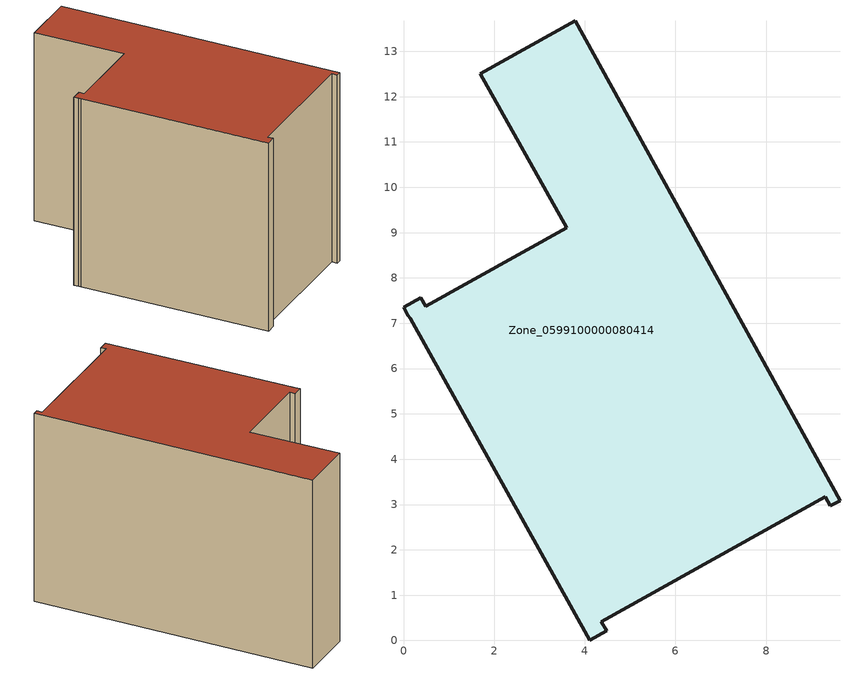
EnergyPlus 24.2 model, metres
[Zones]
Zone_0599100000080414
 floor ground (C_G): 3.79,13.68 9.63,3.09 9.42,2.97 9.31,3.17 4.36,0.41 4.48,0.21 4.11,0 0.15,7.11 0.1,7.17 0,7.35 0.38,7.56 0.49,7.37 3.6,9.11 1.69,12.51 z0
 wall outside (C_F): 9.63,3.09 3.79,13.68 1.69,12.51 3.6,9.11 0.49,7.37 0.38,7.56 0,7.35 0.1,7.17 0.15,7.11 4.11,0 4.48,0.21 4.36,0.41 9.31,3.17 9.42,2.97 9.63,3.09 z0:8.35
 roof outside (C_R): 0.15,7.11 4.11,0 4.48,0.21 4.36,0.41 9.31,3.17 9.42,2.97 9.63,3.09 3.79,13.68 1.69,12.51 3.6,9.11 0.49,7.37 0.38,7.56 0,7.35 0.1,7.17 z8.35
[BUILDING]
Pand.0599100000080414: North Axis=0; Terrain=City; Loads Convergence Tolerance Value=0.04; Temperature Convergence Tolerance Value=0.4; Solar Distribution=FullExterior; Maximum Number of Warmup Days=25; Minimum Number of Warmup Days=1
[Site:Location]
Rotterdam.The.Hague.AP_ZH_NLD Design_Conditions: Latitude=51.96; Longitude=4.45; Time Zone=1; Elevation=-4.5
[SITE:GROUNDTEMPERATURE:BUILDINGSURFACE]
18, 18, 18, 18, 18, 18, 18, 18, 18, 18, 18, 18
[MATERIAL] Thermal Absorptance=0.9; Solar Absorptance=0.7; Visible Absorptance=0.7
Name | Roughness | Thickness | Conductivity | Density | Specific Heat
G.TC.1965-1974 | MediumSmooth | 0.15 | 0.882353 | 540 | 1210
F.TC.1965-1974 | Rough | 0.3 | 0.697674 | 1920 | 840
R.TC.1965-1974 | MediumRough | 0.2 | 0.232558 | 1500 | 1000
[CONSTRUCTION]
C_G: G.TC.1965-1974
C_F: F.TC.1965-1974
C_R: R.TC.1965-1974
[ZONE]
Zone_0599100000080414: Type=1; Multiplier=1; Ceiling Height=Autocalculate; Volume=Autocalculate; Floor Area=autocalculate; Part of Total Floor Area=Yes
[ZONEINFILTRATION:DESIGNFLOWRATE]
Infil_Zone_0599100000080414: Zone or ZoneList or Space or SpaceList=Zone_0599100000080414; Schedule=AlwaysOn; Design Flow Rate Calculation Method=Flow/Area; Flow Rate per Floor Area=0.003; Constant Term Coefficient=1; Temperature Term Coefficient=0; Velocity Term Coefficient=0; Velocity Squared Term Coefficient=0
[HVACTEMPLATE:ZONE:IDEALLOADSAIRSYSTEM]
Zone_0599100000080414: Maximum Heating Supply Air Temperature=50; Minimum Cooling Supply Air Temperature=13; Maximum Heating Supply Air Humidity Ratio=0.0156; Minimum Cooling Supply Air Humidity Ratio=0.0077; Heating Limit=NoLimit; Cooling Limit=NoLimit; Dehumidification Control Type=ConstantSensibleHeatRatio; Cooling Sensible Heat Ratio=0.7; Dehumidification Setpoint=60; Humidification Control Type=None; Humidification Setpoint=30; Outdoor Air Method=None; Outdoor Air Flow Rate per Person=0.00944; Outdoor Air Flow Rate per Zone Floor Area=0; Outdoor Air Flow Rate per Zone=0; Demand Controlled Ventilation Type=None; Outdoor Air Economizer Type=NoEconomizer; Heat Recovery Type=None; Sensible Heat Recovery Effectiveness=0.7; Latent Heat Recovery Effectiveness=0.65
[ZONECONTROL:THERMOSTAT]
ThermostatControl_Zone_0599100000080414: Zone or ZoneList=Zone_0599100000080414; Control Type Schedule=DualSetpointControlType; Control 1=Thermostat_Zone_0599100000080414; Temperature Difference Between Cutout And Setpoint=0
[THERMOSTATSETPOINT:DUALSETPOINT]
Thermostat_Zone_0599100000080414: Heating Setpoint Temperature Schedule=HeatingSetpoint_Zone_0599100000080414; Cooling Setpoint Temperature Schedule=CoolingSetpoint_Zone_0599100000080414
[SCHEDULE:COMPACT]
HeatingSetpoint_Zone_0599100000080414: Through: 12/31, For: AllDays, Until: 24:00, 21
CoolingSetpoint_Zone_0599100000080414: Through: 12/31, For: AllDays, Until: 24:00, 24
DualSetpointControlType: Through: 12/31, For: AllDays, Until: 24:00, 4
AlwaysOn: Through: 12/31, For: AllDays, Until: 24:00, 1
